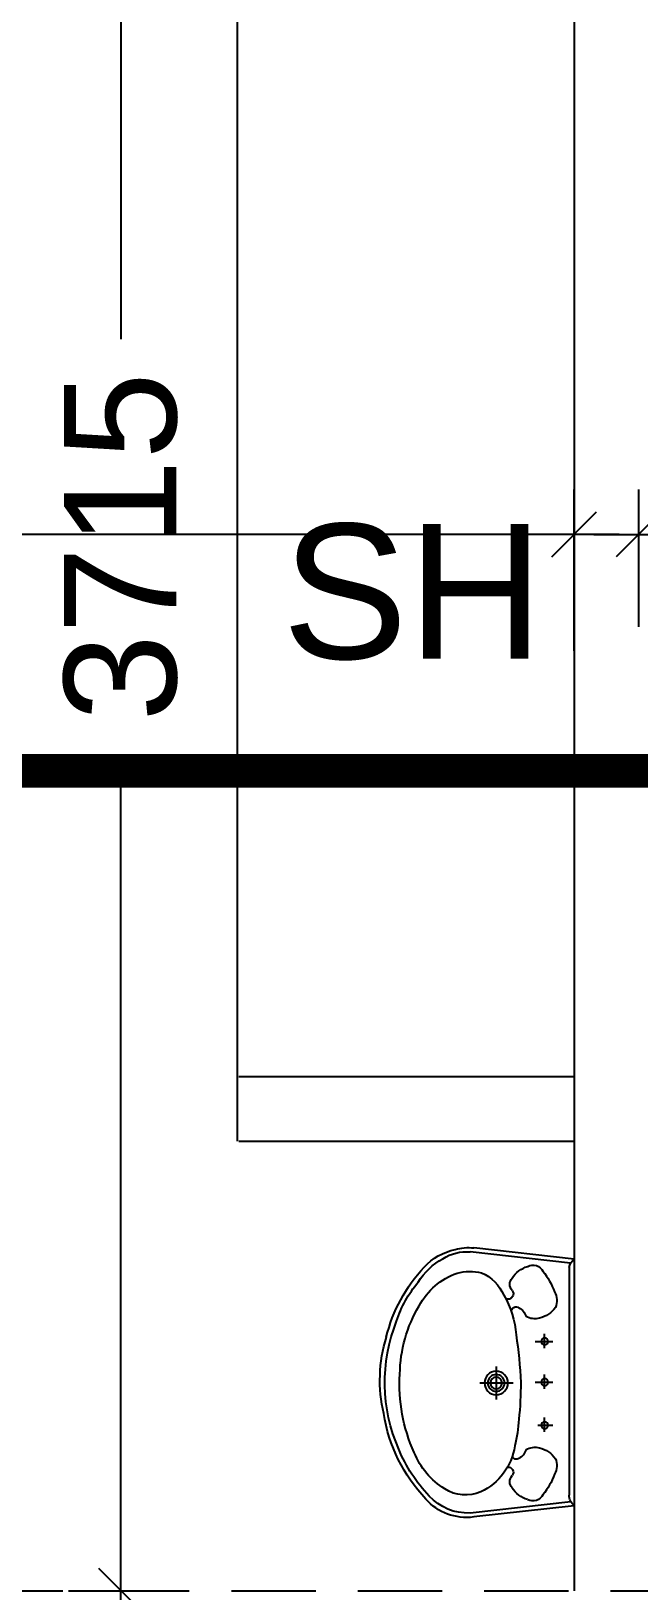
# Model space of a CAD drawing. Extents: x 6345096 to 6738923, y -6490958 to -6305885.
# Drawn here: x 6625036 to 6626118, y -6433189 to -6430414 of the extents above; entities that cross this region are included whole.
import ezdxf

# ---------------------------------------------------------------- set-up
doc = ezdxf.new("R2010")
doc.units = 0
doc.header["$LTSCALE"] = 600
doc.header["$MEASUREMENT"] = 0
doc.header["$PDMODE"] = 35
doc.linetypes.add('DASHED', pattern=[0.75, 0.5, -0.25])
doc.linetypes.add('HIDDEN', pattern=[0.375, 0.25, -0.125])
doc.layers.get('0').update_dxf_attribs({"linetype": 'CONTINUOUS'})
doc.layers.get('Defpoints').update_dxf_attribs({"linetype": 'CONTINUOUS'})
for name, color, linetype in [('HS', 251, 'CONTINUOUS'), ('Sections', 10, 'CONTINUOUS'), ('Shleves', 7, 'CONTINUOUS'), ('Toi-Euip', 8, 'CONTINUOUS'), ('toi-fix', 46, 'CONTINUOUS'), ('Walls', 7, 'CONTINUOUS'), ('Working Dim', 5, 'CONTINUOUS')]:
    doc.layers.add(name, color=color, linetype=linetype)
doc.styles.add('ari', font='arial.ttf')
doc.styles.add('ARIAL', font='arial.ttf')
doc.dimstyles.new('int. dim', dxfattribs={"dimtxt": 200, "dimasz": 80, "dimexe": 80, "dimexo": 0, "dimgap": 70, "dimtad": 0, "dimdec": 0, "dimzin": 12, "dimdsep": 46, "dimtxsty": 'ari', "dimblk": 'OBLIQUE', "dimcen": 2, "dimdle": 80, "dimclrd": 256, "dimclre": 256, "dimclrt": 6, "dimadec": 0, "dimazin": 0, "dimtfac": 1, "dimtdec": 0, "dimtix": 1, "dimtmove": 2, "dimatfit": 3, "dimfxl": 1, "dimtolj": 1, "dimtzin": 0, "dimlwd": -1, "dimlwe": -1, "dimarcsym": 0})

# ---------------------------------------------------------------- blocks, each defined once
blk = doc.blocks.new('A$C4D064DB7')
at = {"layer": 'Toi-Euip', "color": 8}
for p, q in [((-219.3, -1), (-239.3, 178)), ((-212.3, 5.4), (-232.3, 184.5)), ((0.9, 167), (0.9, 107.5)), ((212.2, 4.9), (232.3, 184.5)), ((219.2, -1), (239.3, 178)), ((-28.5, 137.9), (30, 137.9)), ((-73.1, 68.7), (-73.1, 37.2)), ((-0.6, 68.7), (-0.6, 37.2)), ((76.2, 63.6), (76.2, 37.2)), ((-61.3, 51.7), (-86.8, 51.7)), ((11.1, 51.7), (-14.3, 51.7)), ((87.9, 51.7), (62.5, 51.7)), ((-204.6, 8.3), (200.4, 8.3)), ((-219.3, -1), (219.2, -1))]:
    blk.add_line(p, q, dxfattribs=at)
for centre, radius in [((0.9, 137.9), 20.9), ((0.9, 137.9), 15), ((0.9, 137.9), 10.5), ((-73.1, 51.7), 6.23), ((-0.6, 51.7), 6.23), ((76.2, 51.7), 6.23)]:
    blk.add_circle(centre, radius, dxfattribs=at)
for centre, radius, start, end in [((-15, 63.3), 278.1, 103.6801, 133.1199), ((0.4, 42.8), 293.4, 66.1951, 111.8497), ((-3.7, 79.1), 265.8, 77.1391, 106.8516), ((11, 56.9), 284.8, 46.3845, 81.023), ((-52.1, 129.5), 194.1, 106.9894, 130.6854), ((-12.7, 69.4), 239.9, 90.5187, 121.0564), ((4.5, 21.6), 288.4, 65.4107, 93.8454), ((17.4, 64.4), 266.9, 46.2173, 67.6674), ((74.5, 158), 135.4, 31.8603, 68.3132), ((-135.9, 190.3), 102.7, 132.34, 168.5521), ((-115.7, 175.3), 119.3, 121.8415, 151.2146), ((-79.5, 166.9), 122.1, 117.7975, 160.6946), ((140.9, 188.9), 91.5, 357.2238, 48.0895), ((143.8, 190.8), 96.4, 352.3942, 48.6169), ((-156.9, 191.3), 75.7, 146.7911, 185.1402), ((131.4, 192.6), 68.8, 336.7779, 32.4081), ((-159.3, 187.8), 80.7, 163.2392, 186.9959), ((-105.8, 184.4), 91.8, 165.5854, 192.6546), ((-124.3, 195.5), 77.6, 203.693, 246.3813), ((98.1, 210.4), 106.4, 278.0202, 335.0221), ((-174.7, 96.4), 17.3, 50.4642, 129.5358), ((-73.6, 263.8), 161.7, 239.5902, 265.9719), ((-156.5, 116.7), 8.45, 294.5104, 30.3287), ((157.9, 115.9), 7.49, 165.1523, 247.9307), ((176.7, 96.4), 17.3, 50.4642, 129.5358), ((-154.2, 64.6), 55.1, 124.9669, 161.6496), ((-157.9, 115.7), 8.33, 226.0403, 306.1074), ((-126.4, 102.5), 8.28, 83.1526, 217.3039), ((-110.1, 109.7), 26, 208.2715, 253.614), ((-144.2, 69.4), 30.9, 343.9654, 29.9209), ((33.5, 869.5), 776.1, 261.2228, 267.52), ((-3.1, 803.8), 709.6, 270.2431, 275.5482), ((44.3, 384), 287.3, 274.2321, 283.8267), ((146.2, 69.4), 30.9, 150.0791, 196.0346), ((112.1, 109.7), 26, 286.386, 331.7285), ((129.6, 102.2), 7.16, 318.2984, 78.6803), ((159.9, 115.7), 8.33, 233.8926, 313.9597), ((156.2, 64.6), 55.1, 18.3504, 55.0331), ((-188.7, 72.6), 20.1, 152.4908, 243.191), ((-161, 71.5), 47.7, 305.0585, 347.193), ((163, 71.5), 47.7, 192.807, 234.9415), ((190.7, 72.6), 20.1, 296.809, 27.5092), ((-120.2, 149.2), 122.2, 230.5982, 250.4136), ((-145.6, 63.1), 33, 241.9192, 291.3561), ((147.6, 63.1), 33, 248.6439, 298.0808), ((122.2, 149.2), 122.2, 289.5864, 309.4018), ((-200, -15.1), 23.9, 101.1451, 143.7785), ((199.8, -16.6), 24.9, 38.7487, 88.5796)]:
    blk.add_arc(centre, radius, start, end, dxfattribs=at)
blk = doc.blocks.new('_Oblique')
at = {"color": 0, "linetype": 'ByBlock', "lineweight": -2}
blk.add_line((-0.5, -0.5), (0.5, 0.5), dxfattribs=at)
blk = doc.blocks.new('*D2194')
at = {"layer": 'Defpoints', "color": 0, "transparency": 16777216}
for p in [(6626117.5, -6431309.2), (6626117.5, -6431473.8, 5.1), (6630847.5, -6431473.8, 5.1)]:
    blk.add_point(p, dxfattribs=at)
at = {"layer": 'Working Dim', "transparency": 16777216}
for p, q in [((6626117.5, -6431473.8), (6626117.5, -6431229.2)), ((6630847.5, -6431473.8), (6630847.5, -6431229.2)), ((6626037.5, -6431309.2), (6628110.2, -6431309.2)), ((6630927.5, -6431309.2), (6628854.9, -6431309.2))]:
    blk.add_line(p, q, dxfattribs=at)
at = {"layer": 'Working Dim', "transparency": 16777216, "xscale": 80, "yscale": 80, "zscale": 80, "rotation": 180}
blk.add_blockref('_Oblique', (6626117.5, -6431309.2), dxfattribs=at)
at = {"layer": 'Working Dim', "transparency": 16777216, "xscale": 80, "yscale": 80, "zscale": 80}
blk.add_blockref('_Oblique', (6630847.5, -6431309.2), dxfattribs=at)
at = {"layer": 'Working Dim', "color": 6, "transparency": 16777216, "insert": (6628482.5, -6431309.2), "char_height": 200, "attachment_point": 5, "style": 'ari'}
blk.add_mtext('\\A1;4730', dxfattribs=at)
blk = doc.blocks.new('*D2195')
at = {"layer": 'Defpoints', "color": 0, "transparency": 16777216}
for p in [(6621269.5, -6431309.2), (6621269.5, -6431516.6, 5.1), (6626002.5, -6431516.6, 5.1)]:
    blk.add_point(p, dxfattribs=at)
at = {"layer": 'Working Dim', "transparency": 16777216}
for p, q in [((6621269.5, -6431516.6), (6621269.5, -6431229.2)), ((6626002.5, -6431516.6), (6626002.5, -6431229.2)), ((6621189.5, -6431309.2), (6623263.7, -6431309.2)), ((6626082.5, -6431309.2), (6624008.4, -6431309.2))]:
    blk.add_line(p, q, dxfattribs=at)
at = {"layer": 'Working Dim', "transparency": 16777216, "xscale": 80, "yscale": 80, "zscale": 80, "rotation": 180}
blk.add_blockref('_Oblique', (6621269.5, -6431309.2), dxfattribs=at)
at = {"layer": 'Working Dim', "transparency": 16777216, "xscale": 80, "yscale": 80, "zscale": 80}
blk.add_blockref('_Oblique', (6626002.5, -6431309.2), dxfattribs=at)
at = {"layer": 'Working Dim', "color": 6, "transparency": 16777216, "insert": (6623636, -6431309.2), "char_height": 200, "attachment_point": 5, "style": 'ari'}
blk.add_mtext('\\A1;4730', dxfattribs=at)
blk = doc.blocks.new('*D2196')
at = {"layer": 'Defpoints', "color": 0, "transparency": 16777216}
for p in [(6625102.5, -6429473.8, 0.9), (6625195.6, -6429473.8), (6625102.5, -6433188.8, -1)]:
    blk.add_point(p, dxfattribs=at)
at = {"layer": 'Working Dim', "transparency": 16777216}
for p, q in [((6625195.6, -6429393.8), (6625195.6, -6430962)), ((6625102.5, -6429473.8), (6625275.6, -6429473.8)), ((6625195.6, -6433268.8), (6625195.6, -6431700.6)), ((6625102.5, -6433188.8), (6625275.6, -6433188.8))]:
    blk.add_line(p, q, dxfattribs=at)
at = {"layer": 'Working Dim', "transparency": 16777216, "xscale": 80, "yscale": 80, "zscale": 80}
for p, rotation in [((6625195.6, -6429473.8), 90), ((6625195.6, -6433188.8), 270)]:
    blk.add_blockref('_Oblique', p, dxfattribs=dict(at, rotation=rotation))
at = {"layer": 'Working Dim', "color": 6, "transparency": 16777216, "insert": (6625195.6, -6431331.3), "char_height": 200, "attachment_point": 5, "rotation": 90, "style": 'ari'}
blk.add_mtext('\\A1;3715', dxfattribs=at)
blk = doc.blocks.new('A$C2CD672AE')
at = {"layer": 'Walls', "color": 8, "linetype": 'HIDDEN'}
blk.add_line((93498.1, 23235.2), (96997.1, 23235.2), dxfattribs=at)

msp = doc.modelspace()

# ---------------------------------------------------------------- linework, layer by layer
at = {"layer": 'Sections', "linetype": 'DASHED', "lineweight": 0, "ltscale": 2, "const_width": 60, "flags": 128}
msp.add_lwpolyline([(6654551.252, -6431729.833), (6655099.12, -6430597.18), (6655099.12, -6431729.833), (6529675.592, -6431729.833), (6529675.592, -6430597.18), (6530223.46, -6431729.833)], dxfattribs=at)
at = {"layer": 'Shleves'}
msp.add_line((6625402.541, -6429473.793, -2.168), (6625402.541, -6432388.828, -2.168), dxfattribs=at)
at = {"layer": 'Walls'}
msp.add_line((6626002.541, -6429473.79, -2.848), (6626002.541, -6433188.792, -2.848), dxfattribs=at)
at = {"layer": 'Walls', "linetype": 'Continuous'}
for p, q in [((6625405.541, -6432273.828, -2.848), (6626002.541, -6432273.828, -2.848)), ((6625405.541, -6432388.828, -2.848), (6626002.541, -6432388.828, -2.848))]:
    msp.add_line(p, q, dxfattribs=at)

# ---------------------------------------------------------------- block references
at = {"layer": 'HS'}
msp.add_blockref('A$C2CD672AE', (6530319.294, -6456423.902, 8.17), dxfattribs=at)
at = {"layer": 'toi-fix', "color": 8, "linetype": 'HIDDEN', "xscale": -1, "rotation": 90}
msp.add_blockref('A$C4D064DB7', (6626001.615, -6432818.131, 2.283), dxfattribs=at)

# ---------------------------------------------------------------- texts
at = {"layer": 'Shleves', "color": 10, "style": 'ARIAL'}
msp.add_text('SH', height=240, dxfattribs=at).set_placement((6625482.539, -6431530.481, -31.926))
at = {"layer": 'Shleves', "color": 8, "linetype": 'HIDDEN', "style": 'ARIAL'}
for p in [(6625482.626, -6431530.481, -31.926), (6625482.626, -6431530.481, -23.755)]:
    msp.add_text('SH', height=240, dxfattribs=at).set_placement(p)

# ---------------------------------------------------------------- dimensions: what is measured, and where the dimension line sits
at = {"layer": 'Working Dim'}
for base, p1, p2, angle, picture, middle in [((6625195.631, -6429473.794, -2.848), (6625102.541, -6433188.828, -3.819), (6625102.522, -6429473.794, -1.964), 90, '*D2196', (6625195.631, -6431331.311, -2.848)), ((6626117.541, -6431309.23, -2.848), (6630847.542, -6431473.811, 2.283), (6626117.541, -6431473.811, 2.283), 180, '*D2194', (6628482.541, -6431309.23, -2.848))]:
    dim = msp.add_linear_dim(base=base, p1=p1, p2=p2, angle=angle, dimstyle='int. dim', override={"dimtxt": 200}, dxfattribs=at)
    dim.commit()
    dim.dimension.update_dxf_attribs({"geometry": picture, "text_midpoint": middle})
dim = msp.add_linear_dim(base=(6621269.541, -6431309.23, -2.848), p1=(6626002.541, -6431516.598, 2.283), p2=(6621269.541, -6431516.598, 2.283), angle=180, text='4730', dimstyle='int. dim', override={"dimtxt": 200}, dxfattribs=at)
dim.commit()
dim.dimension.update_dxf_attribs({"geometry": '*D2195', "text_midpoint": (6623636.041, -6431309.23, -2.848)})

doc.saveas('drawing.dxf')
